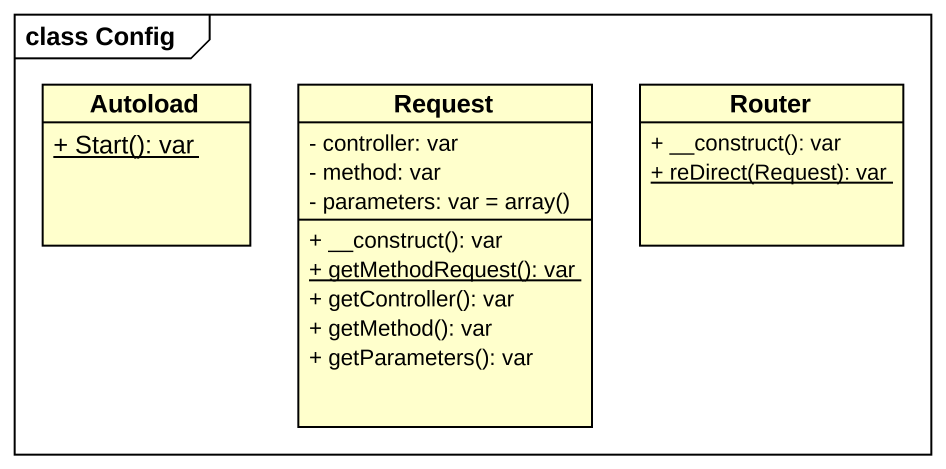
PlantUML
@startuml
mainframe class Config
hide circle
hide empty members
skinparam classAttributeIconSize 0
class Autoload {
  {static} + Start(): var
}
class Request {
  - controller: var
  - method: var
  {field} - parameters: var = array()
  + __construct(): var
  {static} + getMethodRequest(): var
  + getController(): var
  + getMethod(): var
  + getParameters(): var
}
class Router {
  + __construct(): var
  {static} + reDirect(Request): var
}
@enduml
